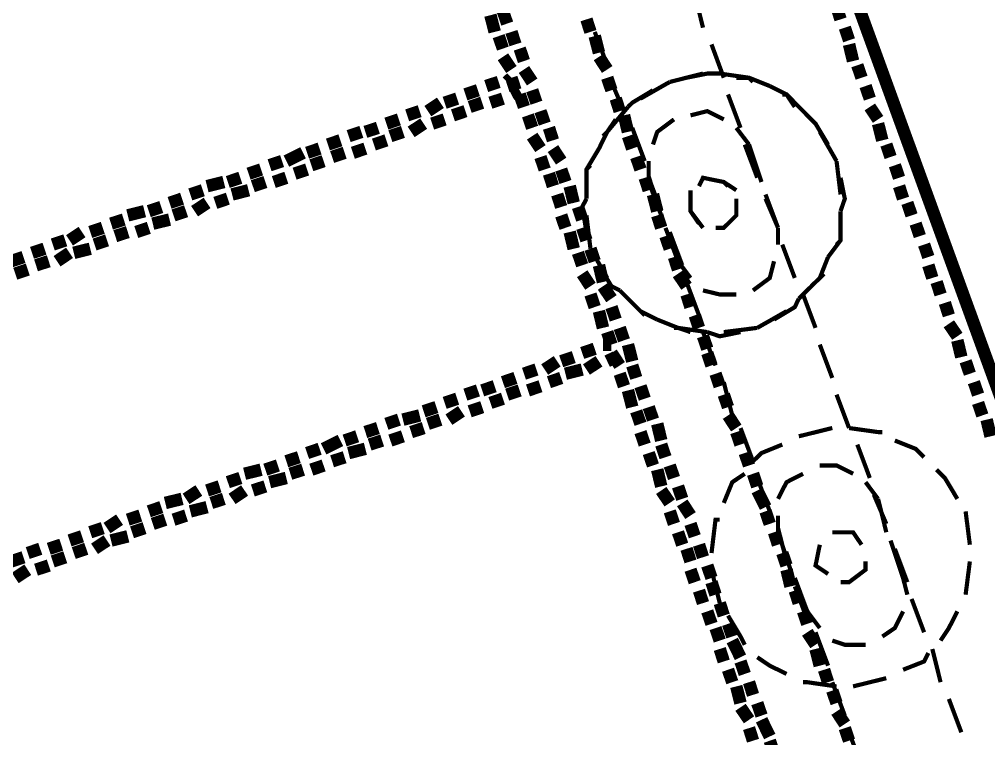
# Model space of a CAD drawing. Extents: x -2.4 to 13.4, y -16 to -5.
# Drawn here: x 1.6686 to 2.0562, y -8.863 to -8.5755 of the extents above; entities that cross this region are included whole.
import ezdxf

# ---------------------------------------------------------------- set-up
doc = ezdxf.new("R2010")
doc.units = 0
doc.header["$MEASUREMENT"] = 0

msp = doc.modelspace()

# ---------------------------------------------------------------- linework, layer by layer
at = {"color": 0}
for points, const_width in [([(3.59868, -12.95219), (1.52868, -7.26383)], 0.005), ([(1.94198, -8.57881), (1.93868, -8.56552)], 0.00167), ([(1.99698, -8.57551), (1.99538, -8.57052)], 0.005), ([(1.85868, -8.58051), (1.85698, -8.57383)], 0.005), ([(1.86368, -8.57719), (1.86198, -8.5722)], 0.005), ([(1.89698, -8.58051), (1.89538, -8.57551)], 0.005), ([(2.00038, -8.58387), (1.99868, -8.57881)], 0.005), ([(1.86198, -8.58718), (1.86028, -8.58219)], 0.005), ([(1.86698, -8.5855), (1.86538, -8.58051)], 0.005), ([(1.90038, -8.58886), (1.89868, -8.58219)], 0.005), ([(1.89868, -8.58051), (1.90368, -8.59384)], 0.00167), ([(2.00198, -8.59216), (2.00038, -8.5855)], 0.005), ([(1.86538, -8.59554), (1.86198, -8.59048)], 0.005), ([(1.87038, -8.59216), (1.86868, -8.58718)], 0.005), ([(1.90368, -8.59554), (1.90038, -8.59048)], 0.005), ([(1.95028, -8.59884), (1.94538, -8.5855)], 0.00167), ([(2.00538, -8.59884), (2.00368, -8.59384)], 0.005), ([(1.87368, -8.60052), (1.87038, -8.59554)], 0.005), ([(1.86028, -8.60052), (1.85528, -8.60215)], 0.005), ([(1.86538, -8.59884), (1.86368, -8.60052)], 0.005), ([(1.86698, -8.60383), (1.86538, -8.59884)], 0.005), ([(1.90538, -8.60383), (1.90368, -8.59884)], 0.005), ([(1.90538, -8.60052), (1.91038, -8.61219)], 0.00167), ([(1.92868, -8.60052), (1.91698, -8.60719)], 0.00167), ([(1.92868, -8.60052), (1.94198, -8.59716)], 0.00167), ([(1.94868, -8.59716), (1.94368, -8.59716), (1.93538, -8.59884)], 0.00167), ([(1.94868, -8.59716), (1.96038, -8.59884), (1.96198, -8.60052)], 0.00167), ([(1.96868, -8.60215), (1.96038, -8.59884), (1.95528, -8.59884)], 0.00167), ([(2.00868, -8.60719), (2.00698, -8.60215)], 0.005), ([(1.85198, -8.60383), (1.84698, -8.60551)], 0.005), ([(1.86868, -8.60383), (1.86538, -8.60551)], 0.005), ([(1.87038, -8.61051), (1.86868, -8.60551)], 0.005), ([(1.87538, -8.60883), (1.87368, -8.60383)], 0.005), ([(1.91198, -8.61051), (1.91368, -8.60883), (1.92198, -8.60383)], 0.00167), ([(1.96868, -8.60215), (1.97538, -8.60551), (1.97868, -8.61051)], 0.00167), ([(1.83698, -8.60883), (1.83198, -8.61219)], 0.005), ([(1.84368, -8.60719), (1.83868, -8.60883)], 0.005), ([(1.85368, -8.60883), (1.84868, -8.61051)], 0.005), ([(1.86198, -8.60719), (1.85698, -8.60883)], 0.005), ([(1.90868, -8.61219), (1.90708, -8.60719)], 0.005), ([(1.95698, -8.61886), (1.95198, -8.60551)], 0.00167), ([(1.98368, -8.61387), (1.97538, -8.60551), (1.97368, -8.60551)], 0.00167), ([(1.82868, -8.61219), (1.82368, -8.61387)], 0.005), ([(1.84698, -8.61219), (1.84198, -8.61387)], 0.005), ([(1.87868, -8.61718), (1.87698, -8.61219)], 0.005), ([(1.91198, -8.61051), (1.90368, -8.62048), (1.90198, -8.62218)], 0.00167), ([(1.93698, -8.61387), (1.94368, -8.61219), (1.95028, -8.61549)], 0.00167), ([(2.01198, -8.61549), (2.00868, -8.61051)], 0.005), ([(1.82038, -8.61549), (1.81538, -8.61718)], 0.005), ([(1.83028, -8.61718), (1.82528, -8.62048)], 0.005), ([(1.83868, -8.61549), (1.83368, -8.61718)], 0.005), ([(1.87368, -8.61886), (1.87198, -8.61387)], 0.005), ([(1.90038, -8.62716), (1.90368, -8.62048), (1.90708, -8.61549)], 0.00167), ([(1.91198, -8.62048), (1.91038, -8.61387)], 0.005), ([(1.92198, -8.62554), (1.92368, -8.62048), (1.93038, -8.61549)], 0.00167), ([(1.98368, -8.61387), (1.98698, -8.61718), (1.99198, -8.62554)], 0.00167), ([(2.01368, -8.62386), (2.01198, -8.61718)], 0.005), ([(1.80538, -8.62048), (1.80028, -8.62218)], 0.005), ([(1.81198, -8.61886), (1.80698, -8.62048)], 0.005), ([(1.82198, -8.62048), (1.81698, -8.62218)], 0.005), ([(1.88198, -8.62386), (1.88038, -8.61886)], 0.005), ([(1.91368, -8.61886), (1.91868, -8.63215)], 0.00167), ([(1.95528, -8.61886), (1.96038, -8.62554)], 0.00167), ([(1.79698, -8.62386), (1.79198, -8.62554)], 0.005), ([(1.81538, -8.62386), (1.81038, -8.62554)], 0.005), ([(1.87698, -8.62716), (1.87368, -8.62218)], 0.005), ([(1.91368, -8.62716), (1.91198, -8.62218)], 0.005), ([(1.99538, -8.63215), (1.98868, -8.62048)], 0.00167), ([(1.78208, -8.62884), (1.77538, -8.63215)], 0.005), ([(1.78868, -8.62716), (1.78368, -8.62884)], 0.005), ([(1.79868, -8.62884), (1.79368, -8.63052)], 0.005), ([(1.80698, -8.62716), (1.80198, -8.62884)], 0.005), ([(1.88528, -8.63215), (1.88198, -8.62716)], 0.005), ([(1.90038, -8.62716), (1.89538, -8.63551), (1.89538, -8.64051)], 0.00167), ([(1.96368, -8.63883), (1.95868, -8.62554)], 0.00167), ([(1.96038, -8.62554), (1.96538, -8.64051)], 0.00167), ([(2.01698, -8.63052), (2.01528, -8.62554)], 0.005), ([(1.77368, -8.63215), (1.76868, -8.63383)], 0.005), ([(1.79028, -8.63215), (1.78538, -8.63383)], 0.005), ([(1.87868, -8.63551), (1.87698, -8.63052)], 0.005), ([(1.91698, -8.63551), (1.91528, -8.63052)], 0.005), ([(1.76528, -8.63551), (1.76028, -8.6372)], 0.005), ([(1.78368, -8.63551), (1.77868, -8.6372)], 0.005), ([(1.88698, -8.64051), (1.88528, -8.63551)], 0.005), ([(1.89538, -8.64718), (1.89538, -8.63551), (1.89698, -8.63383)], 0.00167), ([(1.92528, -8.65386), (1.92028, -8.64051), (1.92028, -8.63215)], 0.00167), ([(1.99538, -8.63215), (1.99698, -8.64549)], 0.00167), ([(2.02038, -8.63883), (2.01868, -8.63383)], 0.005), ([(1.75038, -8.64051), (1.74368, -8.64219)], 0.005), ([(1.75698, -8.63883), (1.75198, -8.64051)], 0.005), ([(1.76698, -8.64051), (1.76198, -8.64219)], 0.005), ([(1.77538, -8.63883), (1.77038, -8.64051)], 0.005), ([(1.88198, -8.64219), (1.88038, -8.6372)], 0.005), ([(1.92028, -8.64381), (1.91868, -8.63883)], 0.005), ([(1.92028, -8.63883), (1.92528, -8.65218)], 0.00167), ([(1.95198, -8.64219), (1.95028, -8.64051), (1.94198, -8.63883), (1.94038, -8.64219)], 0.00167), ([(1.94198, -8.63883), (1.95028, -8.64051), (1.95528, -8.64381)], 0.00167), ([(1.99698, -8.65218), (1.99868, -8.64718), (1.99698, -8.63883)], 0.00167), ([(1.74198, -8.64381), (1.73698, -8.64549)], 0.005), ([(1.76028, -8.64381), (1.75368, -8.64549)], 0.005), ([(1.89028, -8.64886), (1.88868, -8.64219)], 0.005), ([(2.02198, -8.64718), (2.02038, -8.64219)], 0.005), ([(1.73368, -8.64718), (1.72868, -8.64886)], 0.005), ([(1.75198, -8.64718), (1.74698, -8.64886)], 0.005), ([(1.88528, -8.6505), (1.88368, -8.64549)], 0.005), ([(1.92368, -8.65218), (1.92198, -8.64549)], 0.005), ([(1.94038, -8.65716), (1.93698, -8.65218), (1.93698, -8.64549), (1.93698, -8.64381)], 0.00167), ([(1.97198, -8.65884), (1.96698, -8.64549)], 0.00167), ([(1.71868, -8.65218), (1.71198, -8.65386)], 0.005), ([(1.72538, -8.6505), (1.72038, -8.65218)], 0.005), ([(1.73528, -8.65218), (1.73028, -8.65386)], 0.005), ([(1.74368, -8.64886), (1.73868, -8.65218)], 0.005), ([(1.89368, -8.65554), (1.89198, -8.6505)], 0.005), ([(1.89538, -8.64718), (1.89368, -8.6505), (1.89538, -8.66052)], 0.00167), ([(1.93698, -8.64718), (1.93698, -8.65218), (1.94198, -8.65884)], 0.00167), ([(1.95528, -8.6505), (1.95528, -8.65386), (1.95028, -8.65884), (1.94698, -8.65884)], 0.00167), ([(1.95028, -8.65884), (1.95528, -8.65386), (1.95528, -8.64718)], 0.00167), ([(1.96698, -8.64718), (1.97198, -8.65884)], 0.00167), ([(2.02538, -8.65386), (2.02368, -8.64886)], 0.005), ([(1.71038, -8.65554), (1.70528, -8.65716)], 0.005), ([(1.72868, -8.65554), (1.72198, -8.65716)], 0.005), ([(1.88698, -8.65884), (1.88528, -8.65386)], 0.005), ([(1.89698, -8.6672), (1.89538, -8.65386)], 0.00167), ([(1.92528, -8.65884), (1.92368, -8.65386)], 0.005), ([(1.99698, -8.65218), (1.99698, -8.66384), (1.99538, -8.66552)], 0.00167), ([(1.70198, -8.65884), (1.69698, -8.66052)], 0.005), ([(1.72038, -8.65884), (1.71538, -8.66052)], 0.005), ([(1.89538, -8.66384), (1.89368, -8.65884)], 0.005), ([(2.02868, -8.66215), (2.02698, -8.65716)], 0.005), ([(1.68698, -8.66384), (1.68198, -8.66552)], 0.005), ([(1.69368, -8.66052), (1.68868, -8.66384)], 0.005), ([(1.70368, -8.66384), (1.69868, -8.66552)], 0.005), ([(1.71198, -8.66052), (1.70698, -8.66215)], 0.005), ([(1.89028, -8.6672), (1.88868, -8.66052)], 0.005), ([(1.92868, -8.6672), (1.92698, -8.66215)], 0.005), ([(1.92698, -8.65884), (1.93198, -8.67219), (1.93698, -8.67887)], 0.00167), ([(1.93368, -8.67381), (1.92868, -8.66052)], 0.00167), ([(1.97198, -8.66552), (1.97198, -8.65884)], 0.00167), ([(1.99198, -8.67051), (1.99698, -8.66384), (1.99698, -8.65884)], 0.00167), ([(1.67868, -8.6672), (1.67368, -8.66883)], 0.005), ([(1.69698, -8.6672), (1.69038, -8.66883)], 0.005), ([(1.89868, -8.67219), (1.89698, -8.6672)], 0.005), ([(1.97368, -8.66552), (1.97868, -8.67887)], 0.00167), ([(2.03208, -8.67051), (2.03038, -8.66552)], 0.005), ([(1.67028, -8.67051), (1.66528, -8.67219)], 0.005), ([(1.68868, -8.66883), (1.68368, -8.67219)], 0.005), ([(1.89368, -8.67381), (1.89198, -8.66883)], 0.005), ([(1.89698, -8.6672), (1.90368, -8.67887)], 0.00167), ([(1.93198, -8.6755), (1.93038, -8.67051)], 0.005), ([(1.67198, -8.6755), (1.66698, -8.67718)], 0.005), ([(1.68038, -8.67219), (1.67528, -8.67381)], 0.005), ([(1.90198, -8.68049), (1.90038, -8.67381)], 0.005), ([(1.90868, -8.68386), (1.90538, -8.68218), (1.90038, -8.67381)], 0.00167), ([(1.96198, -8.68386), (1.96868, -8.67887), (1.97038, -8.67219)], 0.00167), ([(1.99198, -8.67051), (1.98868, -8.67887), (1.98528, -8.68218)], 0.00167), ([(2.03368, -8.67887), (2.03208, -8.67381)], 0.005), ([(1.89698, -8.68218), (1.89368, -8.67718)], 0.005), ([(1.93538, -8.68218), (1.93198, -8.67718)], 0.005), ([(1.98028, -8.68716), (1.98868, -8.67887), (1.99038, -8.67718)], 0.00167), ([(1.90538, -8.68716), (1.90198, -8.68218)], 0.005), ([(1.94038, -8.69384), (1.93538, -8.68049)], 0.00167), ([(2.03698, -8.68548), (2.03538, -8.68049)], 0.005), ([(1.89868, -8.69052), (1.89698, -8.68548)], 0.005), ([(1.90868, -8.68386), (1.91698, -8.69216), (1.91868, -8.69384)], 0.00167), ([(1.93698, -8.69052), (1.93538, -8.68548)], 0.005), ([(1.94198, -8.68386), (1.94868, -8.68548), (1.95528, -8.68548)], 0.00167), ([(1.98198, -8.68548), (1.98698, -8.69883)], 0.00167), ([(1.90708, -8.69552), (1.90538, -8.69052)], 0.005), ([(1.92368, -8.69552), (1.91698, -8.69216), (1.91368, -8.68884)], 0.00167), ([(1.98028, -8.68716), (1.97868, -8.69052), (1.97038, -8.69552)], 0.00167), ([(2.04028, -8.69384), (2.03868, -8.68884)], 0.005), ([(1.90198, -8.69883), (1.90038, -8.69216)], 0.005), ([(1.94038, -8.69883), (1.93868, -8.69384)], 0.005), ([(1.96368, -8.69883), (1.97538, -8.69216)], 0.00167), ([(1.91038, -8.70381), (1.90868, -8.69883)], 0.005), ([(1.92368, -8.69552), (1.93198, -8.69883), (1.93698, -8.70051)], 0.00167), ([(2.04368, -8.70219), (2.04028, -8.6972)], 0.005), ([(1.90538, -8.70551), (1.90368, -8.70051)], 0.005), ([(1.94368, -8.70051), (1.93198, -8.69883), (1.93038, -8.69883)], 0.00167), ([(1.94368, -8.70719), (1.94198, -8.70219)], 0.005), ([(1.94698, -8.71386), (1.94198, -8.70051)], 0.00167), ([(1.94368, -8.70051), (1.94868, -8.70219), (1.95698, -8.70051)], 0.00167), ([(1.96368, -8.69883), (1.95028, -8.70051)], 0.00167), ([(1.90538, -8.70551), (1.90198, -8.70551)], 0.005), ([(1.91368, -8.71218), (1.91198, -8.70551)], 0.005), ([(2.04528, -8.7105), (2.04368, -8.70381)], 0.005), ([(1.89028, -8.7105), (1.88528, -8.71218)], 0.005), ([(1.89868, -8.70719), (1.89368, -8.70887)], 0.005), ([(1.90708, -8.7105), (1.90368, -8.71218)], 0.005), ([(1.90868, -8.71386), (1.90538, -8.70887)], 0.005), ([(1.94538, -8.71386), (1.94368, -8.70887)], 0.005), ([(1.98868, -8.70551), (1.99368, -8.71884)], 0.00167), ([(1.88368, -8.71218), (1.87868, -8.71548)], 0.005), ([(1.90038, -8.71218), (1.89538, -8.71548)], 0.005), ([(1.91528, -8.71884), (1.91368, -8.71386)], 0.005), ([(2.04868, -8.71716), (2.04698, -8.71218)], 0.005), ([(1.87538, -8.71548), (1.87038, -8.71716)], 0.005), ([(1.89368, -8.71548), (1.88698, -8.71716)], 0.005), ([(1.91038, -8.72216), (1.90868, -8.71716)], 0.005), ([(1.94868, -8.72216), (1.94698, -8.71716)], 0.005), ([(1.85868, -8.72216), (1.85368, -8.72384)], 0.005), ([(1.86698, -8.71884), (1.86198, -8.72054)], 0.005), ([(1.87698, -8.72216), (1.87198, -8.72384)], 0.005), ([(1.88528, -8.71884), (1.88038, -8.72054)], 0.005), ([(1.91868, -8.72715), (1.91698, -8.72216)], 0.005), ([(1.95368, -8.73383), (1.95028, -8.72054)], 0.00167), ([(2.05198, -8.72552), (2.05028, -8.72054)], 0.005), ([(1.85198, -8.72384), (1.84698, -8.72552)], 0.005), ([(1.86868, -8.72384), (1.86368, -8.72552)], 0.005), ([(1.91368, -8.73051), (1.91198, -8.72384)], 0.005), ([(1.95198, -8.73051), (1.95028, -8.72552)], 0.005), ([(1.84368, -8.72715), (1.83868, -8.72883)], 0.005), ([(1.86198, -8.72715), (1.85698, -8.72883)], 0.005), ([(1.99538, -8.72552), (2.00038, -8.73887)], 0.00167), ([(2.05368, -8.73383), (2.05198, -8.72883)], 0.005), ([(1.82868, -8.73383), (1.82198, -8.73551)], 0.005), ([(1.83538, -8.73051), (1.83028, -8.73219)], 0.005), ([(1.84538, -8.73219), (1.84038, -8.73551)], 0.005), ([(1.85368, -8.73051), (1.84868, -8.73219)], 0.005), ([(1.91698, -8.73719), (1.91528, -8.73219)], 0.005), ([(1.92198, -8.73551), (1.92028, -8.73051)], 0.005), ([(1.95528, -8.73887), (1.95198, -8.73383)], 0.005), ([(1.82038, -8.73551), (1.81538, -8.73719)], 0.005), ([(1.83698, -8.73551), (1.83198, -8.73719)], 0.005), ([(1.92528, -8.74386), (1.92368, -8.73719)], 0.005), ([(2.05698, -8.74218), (2.05538, -8.73551)], 0.005), ([(1.81198, -8.73887), (1.80698, -8.74049)], 0.005), ([(1.83028, -8.73887), (1.82528, -8.74049)], 0.005), ([(1.91868, -8.74548), (1.91698, -8.74049)], 0.005), ([(1.95698, -8.74548), (1.95528, -8.74049)], 0.005), ([(1.96198, -8.75216), (1.95698, -8.73887)], 0.00167), ([(1.98028, -8.74218), (1.99368, -8.73887)], 0.00167), ([(1.98028, -8.74218), (1.99368, -8.73887)], 0.00167), ([(2.00038, -8.73887), (2.01198, -8.74049), (2.01368, -8.74049)], 0.00167), ([(2.00038, -8.73887), (2.01198, -8.74049), (2.01368, -8.74049)], 0.00167), ([(1.79698, -8.74386), (1.79028, -8.74718)], 0.005), ([(1.80368, -8.74218), (1.79868, -8.74386)], 0.005), ([(1.81368, -8.74386), (1.80868, -8.74548)], 0.005), ([(1.82198, -8.74218), (1.81698, -8.74386)], 0.005), ([(1.92698, -8.75054), (1.92528, -8.74548)], 0.005), ([(2.01868, -8.74386), (2.02698, -8.74718), (2.03038, -8.75054)], 0.00167), ([(2.01868, -8.74386), (2.02698, -8.74718), (2.03038, -8.75054)], 0.00167), ([(1.78868, -8.74718), (1.78368, -8.74886)], 0.005), ([(1.80698, -8.74718), (1.80028, -8.74886)], 0.005), ([(1.92198, -8.75384), (1.92028, -8.74886)], 0.005), ([(1.96038, -8.75384), (1.95868, -8.74886)], 0.005), ([(1.96198, -8.75216), (1.96538, -8.74886), (1.97368, -8.74548)], 0.00167), ([(1.96198, -8.75216), (1.96538, -8.74886), (1.97368, -8.74548)], 0.00167), ([(2.00368, -8.74548), (2.00868, -8.75883)], 0.00167), ([(1.78038, -8.75054), (1.77538, -8.75216)], 0.005), ([(1.79868, -8.75054), (1.79368, -8.75216)], 0.005), ([(1.76528, -8.75552), (1.75868, -8.75715)], 0.005), ([(1.77198, -8.75384), (1.76698, -8.75552)], 0.005), ([(1.78208, -8.75552), (1.77698, -8.75715)], 0.005), ([(1.79028, -8.75384), (1.78538, -8.75552)], 0.005), ([(1.92528, -8.7622), (1.92368, -8.75552)], 0.005), ([(1.93038, -8.75883), (1.92868, -8.75384)], 0.005), ([(1.96368, -8.7622), (1.96198, -8.75715)], 0.005), ([(1.98868, -8.75384), (1.99538, -8.75384), (2.00198, -8.75715)], 0.00167), ([(2.03538, -8.75552), (2.03868, -8.75883), (2.04368, -8.76719)], 0.00167), ([(2.03538, -8.75552), (2.03868, -8.75883), (2.04368, -8.76719)], 0.00167), ([(1.75698, -8.75883), (1.75198, -8.76051)], 0.005), ([(1.77538, -8.75883), (1.76868, -8.76051)], 0.005), ([(1.95028, -8.76881), (1.95368, -8.76051), (1.95868, -8.75715)], 0.00167), ([(1.95028, -8.76881), (1.95368, -8.76051), (1.95868, -8.75715)], 0.00167), ([(1.96868, -8.77218), (1.96368, -8.75883)], 0.00167), ([(1.97198, -8.76719), (1.97538, -8.76051), (1.98198, -8.75715)], 0.00167), ([(1.74038, -8.76383), (1.73528, -8.76719)], 0.005), ([(1.74868, -8.7622), (1.74368, -8.76383)], 0.005), ([(1.75868, -8.76383), (1.75368, -8.76719)], 0.005), ([(1.76698, -8.7622), (1.76198, -8.76383)], 0.005), ([(1.92868, -8.76881), (1.92528, -8.76383)], 0.005), ([(1.93368, -8.76719), (1.93198, -8.7622)], 0.005), ([(1.96698, -8.77049), (1.96368, -8.76383)], 0.005), ([(2.00698, -8.76051), (2.01198, -8.76719)], 0.00167), ([(1.73368, -8.76719), (1.72698, -8.76881)], 0.005), ([(1.75038, -8.76719), (1.74538, -8.76881)], 0.005), ([(1.93698, -8.77386), (1.93368, -8.76881)], 0.005), ([(2.01028, -8.76551), (2.01528, -8.77718)], 0.00167), ([(2.01198, -8.76719), (2.01528, -8.78054)], 0.00167), ([(1.72538, -8.77049), (1.72038, -8.77218)], 0.005), ([(1.74368, -8.77049), (1.73698, -8.77218)], 0.005), ([(1.93038, -8.77718), (1.92868, -8.77218)], 0.005), ([(1.96868, -8.77718), (1.96698, -8.77218)], 0.005), ([(1.70868, -8.7755), (1.70368, -8.77886)], 0.005), ([(1.71698, -8.77386), (1.71198, -8.7755)], 0.005), ([(1.72698, -8.7755), (1.72198, -8.77718)], 0.005), ([(1.73528, -8.77386), (1.73028, -8.7755)], 0.005), ([(1.97698, -8.79551), (1.97198, -8.78054), (1.97198, -8.77386)], 0.00167), ([(2.04698, -8.77218), (2.04868, -8.78552)], 0.00167), ([(2.04698, -8.77218), (2.04868, -8.78552)], 0.00167), ([(1.70198, -8.77886), (1.69698, -8.78054)], 0.005), ([(1.71868, -8.77886), (1.71368, -8.78054)], 0.005), ([(1.93868, -8.78216), (1.93698, -8.77718)], 0.005), ([(1.94538, -8.78884), (1.94698, -8.7755), (1.94868, -8.7755)], 0.00167), ([(1.94538, -8.78884), (1.94698, -8.7755), (1.94868, -8.7755)], 0.00167), ([(1.69368, -8.78216), (1.68868, -8.78384)], 0.005), ([(1.70368, -8.78384), (1.69868, -8.78715)], 0.005), ([(1.71198, -8.78216), (1.70528, -8.78384)], 0.005), ([(1.93368, -8.78552), (1.93198, -8.78054)], 0.005), ([(1.97198, -8.78552), (1.97038, -8.78054)], 0.005), ([(1.97538, -8.7922), (1.97198, -8.77886)], 0.00167), ([(1.99368, -8.78054), (2.00198, -8.78054), (2.00538, -8.78552)], 0.00167), ([(1.99368, -8.78054), (2.00198, -8.78054), (2.00538, -8.78552)], 0.00167), ([(1.67698, -8.78715), (1.67198, -8.78884)], 0.005), ([(1.68538, -8.78552), (1.68038, -8.78715)], 0.005), ([(1.69538, -8.78715), (1.69038, -8.78884)], 0.005), ([(1.93698, -8.7922), (1.93538, -8.78715)], 0.005), ([(1.94198, -8.79052), (1.94038, -8.78552)], 0.005), ([(1.99198, -8.79719), (1.98698, -8.79383), (1.98868, -8.78552)], 0.00167), ([(1.99198, -8.79719), (1.98698, -8.79383), (1.98868, -8.78552)], 0.00167), ([(2.01698, -8.78384), (2.02198, -8.79881), (2.02368, -8.80549)], 0.00167), ([(1.67028, -8.79052), (1.66528, -8.7922)], 0.005), ([(1.68698, -8.79052), (1.68198, -8.7922)], 0.005), ([(1.97538, -8.79383), (1.97368, -8.78884)], 0.005), ([(2.01868, -8.78715), (2.02368, -8.8005)], 0.00167), ([(1.67198, -8.79551), (1.66698, -8.79881)], 0.005), ([(1.68038, -8.79383), (1.67528, -8.79551)], 0.005), ([(1.93868, -8.8005), (1.93698, -8.79551)], 0.005), ([(1.94538, -8.79881), (1.94368, -8.79383)], 0.005), ([(1.97698, -8.80218), (1.97538, -8.79551)], 0.005), ([(2.00698, -8.7922), (2.00698, -8.79551), (2.00038, -8.8005), (1.99698, -8.8005)], 0.00167), ([(2.00698, -8.7922), (2.00698, -8.79551), (2.00038, -8.8005), (1.99698, -8.8005)], 0.00167), ([(2.04868, -8.7922), (2.04698, -8.80549)], 0.00167), ([(2.04868, -8.7922), (2.04698, -8.80549)], 0.00167), ([(1.94868, -8.80886), (1.94538, -8.79551)], 0.00167), ([(1.94868, -8.80886), (1.94538, -8.79551)], 0.00167), ([(1.94698, -8.80549), (1.94538, -8.8005)], 0.005), ([(1.98868, -8.81884), (1.98368, -8.81216), (1.97868, -8.79881)], 0.00167), ([(1.94198, -8.80886), (1.94038, -8.80387)], 0.005), ([(1.98028, -8.80886), (1.97868, -8.80387)], 0.005), ([(1.98368, -8.81552), (1.97868, -8.80218)], 0.00167), ([(1.95028, -8.81384), (1.94868, -8.80886)], 0.005), ([(2.02538, -8.80718), (2.03038, -8.82052)], 0.00167), ([(1.94538, -8.81716), (1.94368, -8.81216)], 0.005), ([(1.98368, -8.81716), (1.98198, -8.81216)], 0.005), ([(2.02198, -8.81216), (2.01868, -8.81884), (2.01368, -8.8222)], 0.00167), ([(2.04368, -8.81216), (2.04028, -8.81884), (2.03698, -8.82383)], 0.00167), ([(2.04368, -8.81216), (2.04028, -8.81884), (2.03698, -8.82383)], 0.00167), ([(1.94868, -8.82383), (1.94698, -8.81884)], 0.005), ([(1.95368, -8.8222), (1.95198, -8.81716)], 0.005), ([(1.95868, -8.82551), (1.95698, -8.8222), (1.95198, -8.81384)], 0.00167), ([(1.95868, -8.82551), (1.95698, -8.8222), (1.95198, -8.81384)], 0.00167), ([(1.98698, -8.82551), (1.98368, -8.82052)], 0.005), ([(1.99198, -8.83387), (1.98698, -8.82052)], 0.00167), ([(1.95698, -8.83051), (1.95368, -8.82383)], 0.005), ([(2.00698, -8.82551), (1.99868, -8.82551), (1.99368, -8.82383)], 0.00167), ([(1.95028, -8.83219), (1.94868, -8.82719)], 0.005), ([(1.98868, -8.83387), (1.98698, -8.82719)], 0.005), ([(2.03208, -8.82881), (2.03038, -8.83219), (2.02198, -8.8355)], 0.00167), ([(2.03208, -8.82881), (2.03038, -8.83219), (2.02198, -8.8355)], 0.00167), ([(2.03368, -8.82719), (2.03698, -8.84048)], 0.00167), ([(1.95868, -8.83718), (1.95698, -8.83219)], 0.005), ([(1.97538, -8.83718), (1.96868, -8.83387), (1.96368, -8.83051)], 0.00167), ([(1.97538, -8.83718), (1.96868, -8.83387), (1.96368, -8.83051)], 0.00167), ([(1.95368, -8.84048), (1.95198, -8.8355)], 0.005), ([(1.99198, -8.84048), (1.99038, -8.8355)], 0.005), ([(1.95698, -8.84884), (1.95528, -8.84216)], 0.005), ([(1.96198, -8.84554), (1.96038, -8.84048)], 0.005), ([(1.99538, -8.84216), (1.98368, -8.84048), (1.98198, -8.84048)], 0.00167), ([(1.99538, -8.84216), (1.98368, -8.84048), (1.98198, -8.84048)], 0.00167), ([(1.99868, -8.85383), (1.99368, -8.84048)], 0.00167), ([(2.01528, -8.83886), (2.00198, -8.84216)], 0.00167), ([(2.01528, -8.83886), (2.00198, -8.84216)], 0.00167), ([(1.99538, -8.84884), (1.99368, -8.84384)], 0.005), ([(1.96538, -8.85383), (1.96368, -8.84884)], 0.005), ([(2.04028, -8.84716), (2.04528, -8.86051)], 0.00167), ([(1.96038, -8.85551), (1.95698, -8.85052)], 0.005), ([(1.99868, -8.85719), (1.99538, -8.85215)], 0.005), ([(1.96868, -8.86219), (1.96538, -8.85551)], 0.005), ([(1.96198, -8.86387), (1.96038, -8.85883)], 0.005), ([(2.00038, -8.86387), (1.99868, -8.85883)], 0.005), ([(1.97038, -8.86886), (1.96868, -8.86387)], 0.005), ([(2.00538, -8.87386), (2.00038, -8.86051)], 0.00167)]:
    msp.add_lwpolyline(points, dxfattribs=dict(at, const_width=const_width))
at = {"color": 0, "const_width": 0.00167}
for points in [[(1.92868, -8.60052), (1.92868, -8.60052)], [(1.94198, -8.63883), (1.94198, -8.63883)], [(1.95028, -8.65884), (1.95028, -8.65884)], [(1.96368, -8.69883), (1.96368, -8.69883)], [(1.98028, -8.74218), (1.98028, -8.74218)], [(1.98028, -8.74218), (1.98028, -8.74218)], [(1.99368, -8.78054), (1.99368, -8.78054)], [(1.99368, -8.78054), (1.99368, -8.78054)]]:
    msp.add_lwpolyline(points, close=True, dxfattribs=at)

doc.saveas('drawing.dxf')
